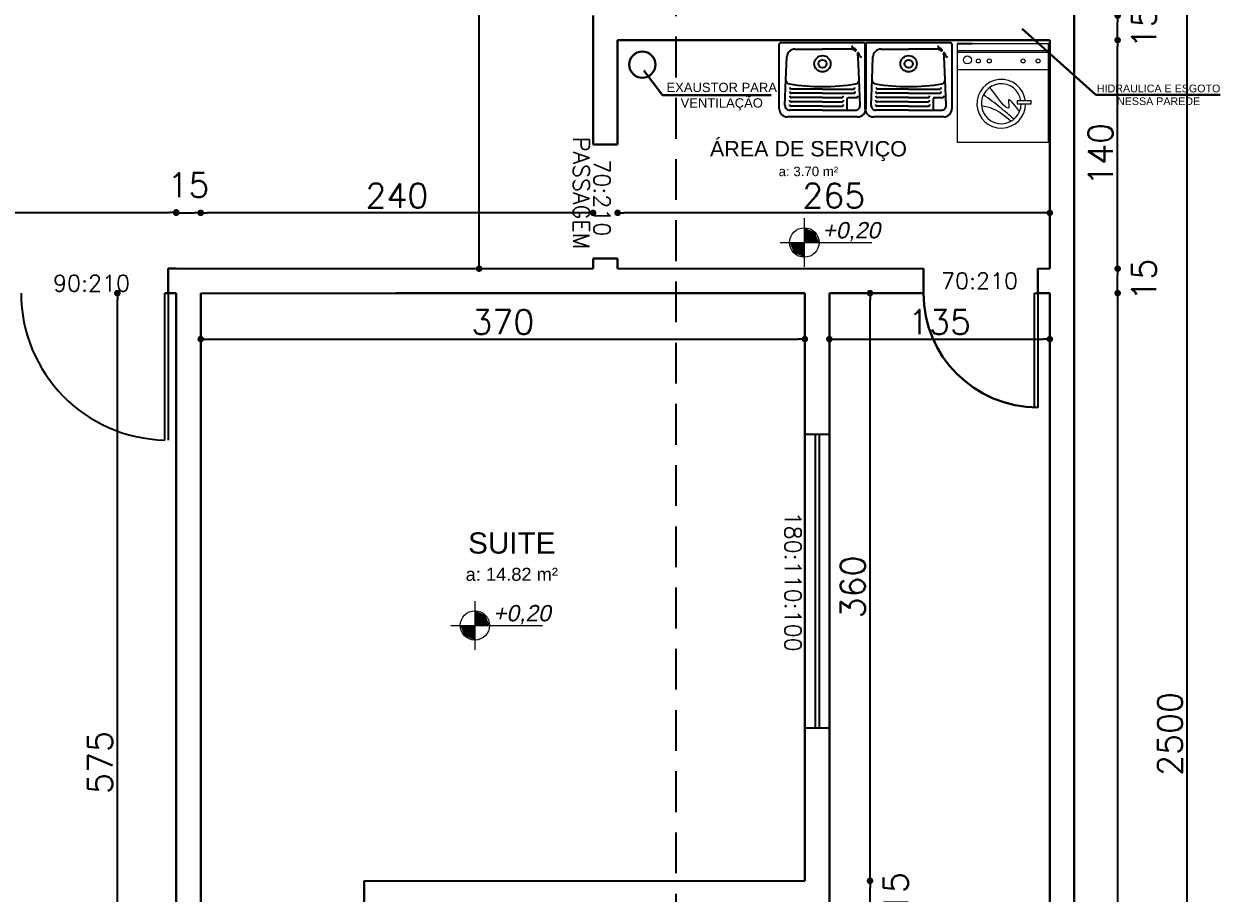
# Model space of a CAD drawing. Header units: millimetres. Extents: x 3314 to 3538, y 1235 to 1314.
# Drawn here: x 3321.44 to 3328.77, y 1292.21 to 1297.54 of the extents above; entities that cross this region are included whole.
import ezdxf

# ---------------------------------------------------------------- set-up
doc = ezdxf.new("R2010")
doc.units = ezdxf.units.MM
doc.linetypes.add('RAYITAS', pattern=[0.375, 0.25, -0.125])
for name, color, linetype in [('04', 4, 'Continuous'), ('05', 5, 'Continuous'), ('Layout-int', 1, 'Continuous'), ('Portas e Janelas', 3, 'Continuous'), ('TextoÁreas', 2, 'Continuous')]:
    doc.layers.add(name, color=color, linetype=linetype)
doc.layers.add('ALVENARIA', color=7, linetype='Continuous', lineweight=30)
doc.layers.add('LAYOUT', color=8, linetype='Continuous', lineweight=13)
doc.styles.add('ROMANS', font='romans.shx')
doc.styles.add('STYLE1', font='Romans.shx')
doc.styles.add('Util2000', font='arial.ttf')
doc.dimstyles.new('1-100', dxfattribs={"dimtxt": 0.15, "dimasz": 0.04, "dimexe": 0.05, "dimexo": 0.1, "dimgap": 0.03, "dimtad": 1, "dimdec": 0, "dimlfac": 100, "dimzin": 5, "dimdsep": 46, "dimtxsty": 'ROMANS', "dimblk": 'DOT', "dimcen": 0, "dimse1": 1, "dimse2": 1, "dimclrd": 1, "dimclre": 1, "dimclrt": 2, "dimadec": 0, "dimazin": 0, "dimtfac": 1, "dimtdec": 0, "dimtofl": 0, "dimtmove": 2, "dimatfit": 3, "dimfxl": 0.04, "dimtolj": 1, "dimtzin": 1, "dimarcsym": 0})

# ---------------------------------------------------------------- blocks, each defined once
blk = doc.blocks.new('_Dot')
at = {"color": 0, "linetype": 'ByBlock', "lineweight": -2}
blk.add_line((-0.5, 0), (-1, 0), dxfattribs=at)
at = {"color": 0, "linetype": 'ByBlock', "const_width": 0.5}
blk.add_lwpolyline([(-0.25, 0, 1), (0.25, 0, 1)], format="xyb", close=True, dxfattribs=at)
blk = doc.blocks.new('*D115')
at = {"layer": 'ALVENARIA', "color": 1, "lineweight": -2, "transparency": 16777216}
blk.add_line((3328.5687, 1280.7299), (3328.5687, 1305.6499), dxfattribs=at)
at = {"layer": 'Defpoints', "color": 0, "transparency": 16777216}
for p in [(3327.8777, 1305.6899), (3328.5687, 1305.6899), (3327.8777, 1280.6899)]:
    blk.add_point(p, dxfattribs=at)
at = {"layer": 'ALVENARIA', "color": 1, "lineweight": -2, "transparency": 16777216, "xscale": 0.04, "yscale": 0.04, "zscale": 0.04}
for p, rotation in [((3328.5687, 1305.6899), 90), ((3328.5687, 1280.6899), 270)]:
    blk.add_blockref('_Dot', p, dxfattribs=dict(at, rotation=rotation))
at = {"layer": 'ALVENARIA', "color": 2, "transparency": 16777216, "insert": (3328.4637, 1293.1899), "char_height": 0.15, "attachment_point": 5, "rotation": 90, "style": 'ROMANS'}
blk.add_mtext('\\A1;2500', dxfattribs=at)
blk = doc.blocks.new('*D89')
at = {"layer": 'ALVENARIA', "color": 1, "lineweight": -2, "transparency": 16777216}
blk.add_line((3324.8911, 1296.3817), (3322.5677, 1296.3817), dxfattribs=at)
at = {"layer": 'Defpoints', "color": 0, "transparency": 16777216}
for p in [(3322.5277, 1296.3817), (3324.9311, 1296.0399), (3322.5277, 1295.8899)]:
    blk.add_point(p, dxfattribs=at)
at = {"layer": 'ALVENARIA', "color": 1, "lineweight": -2, "transparency": 16777216, "xscale": 0.04, "yscale": 0.04, "zscale": 0.04, "rotation": 180}
blk.add_blockref('_Dot', (3322.5277, 1296.3817), dxfattribs=at)
at = {"layer": 'ALVENARIA', "color": 1, "lineweight": -2, "transparency": 16777216, "xscale": 0.04, "yscale": 0.04, "zscale": 0.04}
blk.add_blockref('_Dot', (3324.9311, 1296.3817), dxfattribs=at)
at = {"layer": 'ALVENARIA', "color": 2, "transparency": 16777216, "insert": (3323.7294, 1296.4867), "char_height": 0.15, "attachment_point": 5, "style": 'ROMANS'}
blk.add_mtext('\\A1;240', dxfattribs=at)
blk = doc.blocks.new('*D91')
at = {"layer": '04', "color": 1, "lineweight": -2, "transparency": 16777216}
blk.add_line((3318.9677, 1296.3848), (3322.3377, 1296.3848), dxfattribs=at)
at = {"layer": 'Defpoints', "color": 0, "transparency": 16777216}
for p in [(3322.3777, 1296.3848), (3322.3777, 1296.0399), (3318.9277, 1295.8899)]:
    blk.add_point(p, dxfattribs=at)
at = {"layer": '04', "color": 1, "lineweight": -2, "transparency": 16777216, "xscale": 0.04, "yscale": 0.04, "zscale": 0.04, "rotation": 180}
blk.add_blockref('_Dot', (3318.9277, 1296.3848), dxfattribs=at)
at = {"layer": '04', "color": 1, "lineweight": -2, "transparency": 16777216, "xscale": 0.04, "yscale": 0.04, "zscale": 0.04}
blk.add_blockref('_Dot', (3322.3777, 1296.3848), dxfattribs=at)
at = {"layer": '04', "color": 2, "transparency": 16777216, "insert": (3320.6527, 1296.4898), "char_height": 0.15, "attachment_point": 5, "style": 'ROMANS'}
blk.add_mtext('\\A1;345', dxfattribs=at)
blk = doc.blocks.new('*D102')
at = {"layer": 'ALVENARIA', "color": 1, "lineweight": -2, "transparency": 16777216}
blk.add_line((3328.1434, 1297.4799), (3328.1434, 1297.5499), dxfattribs=at)
at = {"layer": 'Defpoints', "color": 0, "transparency": 16777216}
for p in [(3327.7277, 1297.5899), (3328.1434, 1297.5899), (3327.7277, 1297.4399)]:
    blk.add_point(p, dxfattribs=at)
at = {"layer": 'ALVENARIA', "color": 1, "lineweight": -2, "transparency": 16777216, "xscale": 0.04, "yscale": 0.04, "zscale": 0.04}
for p, rotation in [((3328.1434, 1297.5899), 90), ((3328.1434, 1297.4399), 270)]:
    blk.add_blockref('_Dot', p, dxfattribs=dict(at, rotation=rotation))
at = {"layer": 'ALVENARIA', "color": 2, "transparency": 16777216, "insert": (3328.3046, 1297.5179), "char_height": 0.15, "attachment_point": 5, "rotation": 90, "style": 'ROMANS'}
blk.add_mtext('\\A1;15', dxfattribs=at)
blk = doc.blocks.new('*D111')
at = {"layer": 'ALVENARIA', "color": 1, "lineweight": -2, "transparency": 16777216}
blk.add_line((3326.6268, 1292.1799), (3326.6268, 1292.2499), dxfattribs=at)
at = {"layer": 'Defpoints', "color": 0, "transparency": 16777216}
for p in [(3326.1099, 1292.2899), (3326.6268, 1292.2899), (3326.1099, 1292.1399)]:
    blk.add_point(p, dxfattribs=at)
at = {"layer": 'ALVENARIA', "color": 1, "lineweight": -2, "transparency": 16777216, "xscale": 0.04, "yscale": 0.04, "zscale": 0.04}
for p, rotation in [((3326.6268, 1292.2899), 90), ((3326.6268, 1292.1399), 270)]:
    blk.add_blockref('_Dot', p, dxfattribs=dict(at, rotation=rotation))
at = {"layer": 'ALVENARIA', "color": 2, "transparency": 16777216, "insert": (3326.7844, 1292.2149), "char_height": 0.15, "attachment_point": 5, "rotation": 90, "style": 'ROMANS'}
blk.add_mtext('\\A1;15', dxfattribs=at)
blk = doc.blocks.new('*D112')
at = {"layer": 'ALVENARIA', "color": 1, "lineweight": -2, "transparency": 16777216}
blk.add_line((3326.6268, 1292.3299), (3326.6268, 1295.8499), dxfattribs=at)
at = {"layer": 'Defpoints', "color": 0, "transparency": 16777216}
for p in [(3326.1099, 1295.8899), (3326.6268, 1295.8899), (3326.1099, 1292.2899)]:
    blk.add_point(p, dxfattribs=at)
at = {"layer": 'ALVENARIA', "color": 1, "lineweight": -2, "transparency": 16777216, "xscale": 0.04, "yscale": 0.04, "zscale": 0.04}
for p, rotation in [((3326.6268, 1295.8899), 90), ((3326.6268, 1292.2899), 270)]:
    blk.add_blockref('_Dot', p, dxfattribs=dict(at, rotation=rotation))
at = {"layer": 'ALVENARIA', "color": 2, "transparency": 16777216, "insert": (3326.5218, 1294.0899), "char_height": 0.15, "attachment_point": 5, "rotation": 90, "style": 'ROMANS'}
blk.add_mtext('\\A1;360', dxfattribs=at)
blk = doc.blocks.new('*D135')
at = {"layer": 'ALVENARIA', "color": 1, "lineweight": -2, "transparency": 16777216}
blk.add_line((3322.4177, 1296.3821), (3322.4877, 1296.3821), dxfattribs=at)
at = {"layer": 'Defpoints', "color": 0, "transparency": 16777216}
for p in [(3322.5277, 1296.3821), (3322.3777, 1295.8899), (3322.5277, 1295.8899)]:
    blk.add_point(p, dxfattribs=at)
at = {"layer": 'ALVENARIA', "color": 1, "lineweight": -2, "transparency": 16777216, "xscale": 0.04, "yscale": 0.04, "zscale": 0.04, "rotation": 180}
blk.add_blockref('_Dot', (3322.3777, 1296.3821), dxfattribs=at)
at = {"layer": 'ALVENARIA', "color": 1, "lineweight": -2, "transparency": 16777216, "xscale": 0.04, "yscale": 0.04, "zscale": 0.04}
blk.add_blockref('_Dot', (3322.5277, 1296.3821), dxfattribs=at)
at = {"layer": 'ALVENARIA', "color": 2, "transparency": 16777216, "insert": (3322.4527, 1296.5521), "char_height": 0.15, "attachment_point": 5, "style": 'ROMANS'}
blk.add_mtext('\\A1;15', dxfattribs=at)
blk = doc.blocks.new('*D103')
at = {"layer": 'ALVENARIA', "color": 1, "lineweight": -2, "transparency": 16777216}
blk.add_line((3328.1434, 1295.9299), (3328.1434, 1295.9999), dxfattribs=at)
at = {"layer": 'Defpoints', "color": 0, "transparency": 16777216}
for p in [(3327.7277, 1296.0399), (3328.1434, 1296.0399), (3327.7277, 1295.8899)]:
    blk.add_point(p, dxfattribs=at)
at = {"layer": 'ALVENARIA', "color": 1, "lineweight": -2, "transparency": 16777216, "xscale": 0.04, "yscale": 0.04, "zscale": 0.04}
for p, rotation in [((3328.1434, 1296.0399), 90), ((3328.1434, 1295.8899), 270)]:
    blk.add_blockref('_Dot', p, dxfattribs=dict(at, rotation=rotation))
at = {"layer": 'ALVENARIA', "color": 2, "transparency": 16777216, "insert": (3328.3046, 1295.9721), "char_height": 0.15, "attachment_point": 5, "rotation": 90, "style": 'ROMANS'}
blk.add_mtext('\\A1;15', dxfattribs=at)
blk = doc.blocks.new('*D104')
at = {"layer": 'ALVENARIA', "color": 1, "lineweight": -2, "transparency": 16777216}
blk.add_line((3328.1434, 1296.0799), (3328.1434, 1297.3999), dxfattribs=at)
at = {"layer": 'Defpoints', "color": 0, "transparency": 16777216}
for p in [(3327.7277, 1297.4399), (3328.1434, 1297.4399), (3327.7277, 1296.0399)]:
    blk.add_point(p, dxfattribs=at)
at = {"layer": 'ALVENARIA', "color": 1, "lineweight": -2, "transparency": 16777216, "xscale": 0.04, "yscale": 0.04, "zscale": 0.04}
for p, rotation in [((3328.1434, 1297.4399), 90), ((3328.1434, 1296.0399), 270)]:
    blk.add_blockref('_Dot', p, dxfattribs=dict(at, rotation=rotation))
at = {"layer": 'ALVENARIA', "color": 2, "transparency": 16777216, "insert": (3328.0384, 1296.7399), "char_height": 0.15, "attachment_point": 5, "rotation": 90, "style": 'ROMANS'}
blk.add_mtext('\\A1;140', dxfattribs=at)
blk = doc.blocks.new('*D105')
at = {"layer": 'ALVENARIA', "color": 1, "lineweight": -2, "transparency": 16777216}
blk.add_line((3327.6877, 1296.3817), (3325.1211, 1296.3817), dxfattribs=at)
at = {"layer": 'Defpoints', "color": 0, "transparency": 16777216}
for p in [(3327.7277, 1297.4399), (3325.0811, 1296.3817), (3325.0811, 1296.0399)]:
    blk.add_point(p, dxfattribs=at)
at = {"layer": 'ALVENARIA', "color": 1, "lineweight": -2, "transparency": 16777216, "xscale": 0.04, "yscale": 0.04, "zscale": 0.04, "rotation": 180}
blk.add_blockref('_Dot', (3325.0811, 1296.3817), dxfattribs=at)
at = {"layer": 'ALVENARIA', "color": 1, "lineweight": -2, "transparency": 16777216, "xscale": 0.04, "yscale": 0.04, "zscale": 0.04}
blk.add_blockref('_Dot', (3327.7277, 1296.3817), dxfattribs=at)
at = {"layer": 'ALVENARIA', "color": 2, "transparency": 16777216, "insert": (3326.4044, 1296.4867), "char_height": 0.15, "attachment_point": 5, "style": 'ROMANS'}
blk.add_mtext('\\A1;265', dxfattribs=at)
blk = doc.blocks.new('*D136')
at = {"layer": 'ALVENARIA', "color": 1, "lineweight": -2, "transparency": 16777216}
blk.add_line((3322.5677, 1295.6082), (3326.1877, 1295.6082), dxfattribs=at)
at = {"layer": 'Defpoints', "color": 0, "transparency": 16777216}
for p in [(3322.5277, 1295.8899), (3326.2277, 1295.8899), (3326.2277, 1295.6082)]:
    blk.add_point(p, dxfattribs=at)
at = {"layer": 'ALVENARIA', "color": 1, "lineweight": -2, "transparency": 16777216, "xscale": 0.04, "yscale": 0.04, "zscale": 0.04, "rotation": 180}
blk.add_blockref('_Dot', (3322.5277, 1295.6082), dxfattribs=at)
at = {"layer": 'ALVENARIA', "color": 1, "lineweight": -2, "transparency": 16777216, "xscale": 0.04, "yscale": 0.04, "zscale": 0.04}
blk.add_blockref('_Dot', (3326.2277, 1295.6082), dxfattribs=at)
at = {"layer": 'ALVENARIA', "color": 2, "transparency": 16777216, "insert": (3324.3777, 1295.7132), "char_height": 0.15, "attachment_point": 5, "style": 'ROMANS'}
blk.add_mtext('\\A1;370', dxfattribs=at)
blk = doc.blocks.new('*D113')
at = {"layer": 'ALVENARIA', "color": 1, "lineweight": -2, "transparency": 16777216}
blk.add_line((3326.4177, 1295.6082), (3327.6877, 1295.6082), dxfattribs=at)
at = {"layer": 'Defpoints', "color": 0, "transparency": 16777216}
for p in [(3326.3777, 1295.8899), (3327.7277, 1295.8899), (3327.7277, 1295.6082)]:
    blk.add_point(p, dxfattribs=at)
at = {"layer": 'ALVENARIA', "color": 1, "lineweight": -2, "transparency": 16777216, "xscale": 0.04, "yscale": 0.04, "zscale": 0.04, "rotation": 180}
blk.add_blockref('_Dot', (3326.3777, 1295.6082), dxfattribs=at)
at = {"layer": 'ALVENARIA', "color": 1, "lineweight": -2, "transparency": 16777216, "xscale": 0.04, "yscale": 0.04, "zscale": 0.04}
blk.add_blockref('_Dot', (3327.7277, 1295.6082), dxfattribs=at)
at = {"layer": 'ALVENARIA', "color": 2, "transparency": 16777216, "insert": (3327.0527, 1295.7132), "char_height": 0.15, "attachment_point": 5, "style": 'ROMANS'}
blk.add_mtext('\\A1;135', dxfattribs=at)
blk = doc.blocks.new('Cotap')
for p, q in [((0, 148.4), (0, -148.4)), ((-148.4, 0), (414, 0))]:
    blk.add_line(p, q)
blk.add_circle((0, 0), 90)
at = {"layer": 'Layout-int', "color": 0}
for points in [[(0, 0), (0, 90), (90, 0), (63.6, 63.6)], [(0, 0), (-90, 0), (0, -90), (-63.6, -63.6)]]:
    blk.add_solid(points, dxfattribs=at)
at = {"style": 'Util2000', "oblique": 12, "flags": 8}
blk.add_attdef('COTA', (111.6, 25.2), '', height=100, dxfattribs=at)
blk = doc.blocks.new('*D137')
at = {"layer": 'ALVENARIA', "color": 1, "lineweight": -2, "transparency": 16777216}
blk.add_line((3328.1434, 1295.8499), (3328.1434, 1280.8799), dxfattribs=at)
at = {"layer": 'Defpoints', "color": 0, "transparency": 16777216}
for p in [(3327.7277, 1295.8899), (3327.7277, 1280.8399), (3328.1434, 1280.8399)]:
    blk.add_point(p, dxfattribs=at)
at = {"layer": 'ALVENARIA', "color": 1, "lineweight": -2, "transparency": 16777216, "xscale": 0.04, "yscale": 0.04, "zscale": 0.04}
for p, rotation in [((3328.1434, 1295.8899), 90), ((3328.1434, 1280.8399), 270)]:
    blk.add_blockref('_Dot', p, dxfattribs=dict(at, rotation=rotation))
at = {"layer": 'ALVENARIA', "color": 2, "transparency": 16777216, "insert": (3328.0384, 1288.3649), "char_height": 0.15, "attachment_point": 5, "rotation": 90, "style": 'ROMANS'}
blk.add_mtext('\\A1;1505', dxfattribs=at)
blk = doc.blocks.new('*D203')
at = {"layer": 'ALVENARIA', "color": 1, "lineweight": -2, "transparency": 16777216}
blk.add_line((3322.017, 1290.1799), (3322.017, 1295.8499), dxfattribs=at)
at = {"layer": 'Defpoints', "color": 0, "transparency": 16777216}
for p in [(3322.017, 1295.8899), (3322.3777, 1295.8899), (3322.3777, 1290.1399)]:
    blk.add_point(p, dxfattribs=at)
at = {"layer": 'ALVENARIA', "color": 1, "lineweight": -2, "transparency": 16777216, "xscale": 0.04, "yscale": 0.04, "zscale": 0.04}
for p, rotation in [((3322.017, 1295.8899), 90), ((3322.017, 1290.1399), 270)]:
    blk.add_blockref('_Dot', p, dxfattribs=dict(at, rotation=rotation))
at = {"layer": 'ALVENARIA', "color": 2, "transparency": 16777216, "insert": (3321.912, 1293.0149), "char_height": 0.15, "attachment_point": 5, "rotation": 90, "style": 'ROMANS'}
blk.add_mtext('\\A1;575', dxfattribs=at)
blk = doc.blocks.new('*D204')
at = {"layer": 'ALVENARIA', "color": 1, "lineweight": -2, "transparency": 16777216}
blk.add_line((3324.2328, 1296.0799), (3324.2328, 1300.4499), dxfattribs=at)
at = {"layer": 'Defpoints', "color": 0, "transparency": 16777216}
for p in [(3324.2328, 1300.4899), (3324.9311, 1300.4899), (3322.442, 1296.0399)]:
    blk.add_point(p, dxfattribs=at)
at = {"layer": 'ALVENARIA', "color": 1, "lineweight": -2, "transparency": 16777216, "xscale": 0.04, "yscale": 0.04, "zscale": 0.04}
for p, rotation in [((3324.2328, 1300.4899), 90), ((3324.2328, 1296.0399), 270)]:
    blk.add_blockref('_Dot', p, dxfattribs=dict(at, rotation=rotation))
at = {"layer": 'ALVENARIA', "color": 2, "transparency": 16777216, "insert": (3324.1278, 1298.2649), "char_height": 0.15, "attachment_point": 5, "rotation": 90, "style": 'ROMANS'}
blk.add_mtext('\\A1;445', dxfattribs=at)

msp = doc.modelspace()

# ---------------------------------------------------------------- linework, layer by layer
for p, q in [((3327.2527, 1297.4178), (3327.1612, 1297.4178)), ((3322.3777, 1296.0399), (3324.9311, 1296.0399)), ((3325.0811, 1296.0399), (3326.9538, 1296.0399)), ((3327.6538, 1296.0399), (3327.7277, 1296.0399)), ((3322.5277, 1295.8899), (3323.7277, 1295.8899)), ((3323.5277, 1292.2899), (3326.2277, 1292.2899))]:
    msp.add_line(p, q)
at = {"flags": 128}
msp.add_lwpolyline([(3326.3157, 1293.225), (3326.2898, 1293.225)], dxfattribs=at)
at = {"color": 2}
msp.add_arc((3322.3279, 1295.8901), 0.9004, 180.01139, 268.69949, dxfattribs=at)
at = {"layer": '04', "linetype": 'RAYITAS'}
msp.add_line((3325.4388, 1279.9611), (3325.4388, 1306.513), dxfattribs=at)
at = {"layer": '05'}
for p, q in [((3326.0707, 1297.0199), (3326.0707, 1297.4149)), ((3326.0807, 1297.4249), (3326.5907, 1297.4249)), ((3326.598, 1297.0199), (3326.598, 1297.4149)), ((3326.6007, 1297.4149), (3326.6007, 1297.0199)), ((3326.608, 1297.4249), (3327.118, 1297.4249)), ((3327.128, 1297.4149), (3327.128, 1297.0199)), ((3326.1118, 1297.1968), (3326.1172, 1297.3368)), ((3326.1672, 1297.3849), (3326.3357, 1297.3849)), ((3326.5041, 1297.3849), (3326.3357, 1297.3849)), ((3326.5595, 1297.1968), (3326.5541, 1297.3368)), ((3326.6391, 1297.1968), (3326.6445, 1297.3368)), ((3326.6945, 1297.3849), (3326.863, 1297.3849)), ((3327.0314, 1297.3849), (3326.863, 1297.3849)), ((3327.0868, 1297.1968), (3327.0814, 1297.3368)), ((3326.1057, 1297.041), (3326.1118, 1297.1968)), ((3326.5656, 1297.041), (3326.5595, 1297.1968)), ((3326.6331, 1297.041), (3326.6391, 1297.1968)), ((3327.0929, 1297.041), (3327.0868, 1297.1968)), ((3326.3357, 1297.1399), (3326.146, 1297.1399)), ((3326.3357, 1297.1399), (3326.5253, 1297.1399)), ((3326.863, 1297.1399), (3326.6733, 1297.1399)), ((3326.863, 1297.1399), (3327.0526, 1297.1399)), ((3326.3357, 1297.0619), (3326.143, 1297.0619)), ((3326.3357, 1297.0879), (3326.144, 1297.0879)), ((3326.3357, 1297.1139), (3326.145, 1297.1139)), ((3326.3357, 1297.1139), (3326.5263, 1297.1139)), ((3326.3357, 1297.0879), (3326.4535, 1297.0879)), ((3326.3357, 1297.0619), (3326.4545, 1297.0619)), ((3326.4855, 1297.0779), (3326.4855, 1297.0199)), ((3326.4955, 1297.0879), (3326.5433, 1297.0879)), ((3326.863, 1297.0619), (3326.6703, 1297.0619)), ((3326.863, 1297.0879), (3326.6713, 1297.0879)), ((3326.863, 1297.1139), (3326.6723, 1297.1139)), ((3326.863, 1297.1139), (3327.0536, 1297.1139)), ((3326.863, 1297.0879), (3326.9808, 1297.0879)), ((3326.863, 1297.0619), (3326.9818, 1297.0619)), ((3327.0128, 1297.0779), (3327.0128, 1297.0199)), ((3327.0228, 1297.0879), (3327.0706, 1297.0879)), ((3326.3357, 1297.0099), (3326.1357, 1297.0099)), ((3326.3357, 1297.0359), (3326.142, 1297.0359)), ((3326.3357, 1297.0359), (3326.4555, 1297.0359)), ((3326.3357, 1297.0099), (3326.4955, 1297.0099)), ((3326.4955, 1297.0099), (3326.5356, 1297.0099)), ((3326.863, 1297.0099), (3326.663, 1297.0099)), ((3326.863, 1297.0359), (3326.6693, 1297.0359)), ((3326.863, 1297.0359), (3326.9828, 1297.0359)), ((3326.863, 1297.0099), (3327.0228, 1297.0099)), ((3327.0228, 1297.0099), (3327.0629, 1297.0099)), ((3326.5507, 1296.9699), (3326.1207, 1296.9699)), ((3327.078, 1296.9699), (3326.648, 1296.9699))]:
    msp.add_line(p, q, dxfattribs=at)
for centre, radius in [((3326.3357, 1297.2949), 0.05), ((3326.863, 1297.2949), 0.05), ((3326.3357, 1297.2949), 0.025), ((3326.863, 1297.2949), 0.025)]:
    msp.add_circle(centre, radius, dxfattribs=at)
for centre, radius, start, end in [((3326.0807, 1297.4149), 0.01, 90, 180), ((3326.5907, 1297.4149), 0.01, 0, 90), ((3326.608, 1297.4149), 0.01, 90, 180), ((3327.118, 1297.4149), 0.01, 0, 90), ((3326.1672, 1297.3349), 0.05, 90, 177.7757), ((3326.5041, 1297.3349), 0.05, 53.61972, 90), ((3326.5211, 1297.3976), 0.005, 90, 254.83204), ((3326.5041, 1297.3349), 0.06, 53.61972, 74.83204), ((3326.5367, 1297.3791), 0.005, 233.61972, 53.61972), ((3326.5539, 1297.3582), 0.005, 25.14351, 205.14351), ((3326.5041, 1297.3349), 0.05, 2.2243, 25.14351), ((3326.5041, 1297.3349), 0.06, 5.59964, 25.14351), ((3326.5688, 1297.3412), 0.005, 185.59964, 0), ((3326.6945, 1297.3349), 0.05, 90, 177.7757), ((3327.0314, 1297.3349), 0.05, 53.61972, 90), ((3327.0484, 1297.3976), 0.005, 90, 254.83204), ((3327.0314, 1297.3349), 0.06, 53.61972, 74.83204), ((3327.064, 1297.3791), 0.005, 233.61972, 53.61972), ((3327.0812, 1297.3582), 0.005, 25.14351, 205.14351), ((3327.0314, 1297.3349), 0.05, 2.2243, 25.14351), ((3327.0314, 1297.3349), 0.06, 5.59964, 25.14351), ((3327.0961, 1297.3412), 0.005, 185.59964, 0), ((3326.1368, 1297.1958), 0.025, 177.7757, 260.82574), ((3326.5345, 1297.1958), 0.025, 279.17426, 2.2243), ((3326.6641, 1297.1958), 0.025, 177.7757, 260.82574), ((3327.0618, 1297.1958), 0.025, 279.17426, 2.2243), ((3326.3357, 1298.4272), 1.2724, 260.82574, 279.17426), ((3326.145, 1297.1239), 0.01, 177.7757, 270), ((3326.146, 1297.1499), 0.01, 177.7757, 270), ((3326.5253, 1297.1499), 0.01, 270, 2.2243), ((3326.5263, 1297.1239), 0.01, 270, 2.2243), ((3326.863, 1298.4272), 1.2724, 260.82574, 279.17426), ((3326.6723, 1297.1239), 0.01, 177.7757, 270), ((3326.6733, 1297.1499), 0.01, 177.7757, 270), ((3327.0526, 1297.1499), 0.01, 270, 2.2243), ((3327.0536, 1297.1239), 0.01, 270, 2.2243), ((3326.142, 1297.0459), 0.01, 177.7757, 270), ((3326.143, 1297.0719), 0.01, 177.7757, 270), ((3326.144, 1297.0979), 0.01, 177.7757, 270), ((3326.4535, 1297.0979), 0.01, 270, 2.2243), ((3326.4545, 1297.0719), 0.01, 270, 2.2243), ((3326.4555, 1297.0459), 0.01, 270, 2.2243), ((3326.4955, 1297.0779), 0.01, 90, 180), ((3326.5433, 1297.0979), 0.01, 270, 2.2243), ((3326.6693, 1297.0459), 0.01, 177.7757, 270), ((3326.6703, 1297.0719), 0.01, 177.7757, 270), ((3326.6713, 1297.0979), 0.01, 177.7757, 270), ((3326.9808, 1297.0979), 0.01, 270, 2.2243), ((3326.9818, 1297.0719), 0.01, 270, 2.2243), ((3326.9828, 1297.0459), 0.01, 270, 2.2243), ((3327.0228, 1297.0779), 0.01, 90, 180), ((3327.0706, 1297.0979), 0.01, 270, 2.2243), ((3326.1207, 1297.0199), 0.05, 180, 270), ((3326.1357, 1297.0399), 0.03, 177.7757, 270), ((3326.4955, 1297.0199), 0.01, 180, 270), ((3326.5356, 1297.0399), 0.03, 270, 2.2243), ((3326.5507, 1297.0199), 0.05, 270, 0), ((3326.648, 1297.0199), 0.05, 180, 270), ((3326.663, 1297.0399), 0.03, 177.7757, 270), ((3327.0228, 1297.0199), 0.01, 180, 270), ((3327.0629, 1297.0399), 0.03, 270, 2.2243), ((3327.078, 1297.0199), 0.05, 270, 0)]:
    msp.add_arc(centre, radius, start, end, dxfattribs=at)
at = {"layer": 'ALVENARIA'}
for p, q in [((3327.8777, 1280.6899), (3327.8777, 1305.6899)), ((3324.9311, 1296.8014), (3324.9311, 1297.5899)), ((3327.5579, 1297.5082), (3328.0097, 1297.1047)), ((3325.0811, 1296.8014), (3325.0811, 1297.4399)), ((3327.7277, 1297.4399), (3325.0811, 1297.4399)), ((3327.7277, 1297.4399), (3327.7277, 1296.0399)), ((3325.2425, 1297.2538), (3325.3564, 1297.103)), ((3325.3564, 1297.103), (3326.0213, 1297.103)), ((3328.0097, 1297.1047), (3328.7707, 1297.1047)), ((3325.0811, 1296.8014), (3324.9311, 1296.8014)), ((3324.9311, 1296.0399), (3324.9311, 1296.1014)), ((3325.0811, 1296.1014), (3324.9311, 1296.1014)), ((3325.0811, 1296.0399), (3325.0811, 1296.1014)), ((3322.3274, 1296.0399), (3322.3777, 1296.0399)), ((3322.3274, 1295.8899), (3322.3274, 1296.0399)), ((3326.9538, 1295.8899), (3326.9538, 1296.0399)), ((3327.6538, 1295.8899), (3327.6538, 1296.0399)), ((3322.3074, 1295.8899), (3322.3777, 1295.8899)), ((3322.3777, 1290.6399), (3322.3777, 1295.8899)), ((3322.5277, 1295.8899), (3322.5277, 1290.7899)), ((3326.2277, 1295.8899), (3323.7277, 1295.8899)), ((3326.2277, 1292.2899), (3326.2277, 1295.8899)), ((3326.3777, 1295.8899), (3326.3777, 1293.225)), ((3326.9538, 1295.8899), (3326.3777, 1295.8899)), ((3327.7277, 1295.8899), (3327.6538, 1295.8899)), ((3327.7277, 1295.8899), (3327.7277, 1294.7399)), ((3327.7277, 1280.8399), (3327.7277, 1294.7399)), ((3326.3777, 1282.8399), (3326.3777, 1293.225)), ((3323.5277, 1292.0784), (3323.5277, 1292.2899))]:
    msp.add_line(p, q, dxfattribs=at)
msp.add_circle((3325.2323, 1297.2895), 0.0804, dxfattribs=at)
at = {"layer": 'ALVENARIA', "color": 2}
msp.add_arc((3327.6538, 1295.8899), 0.7, 180, 270, dxfattribs=at)
at = {"layer": 'LAYOUT', "lineweight": 9}
for p, q in [((3327.7202, 1297.4178), (3327.1612, 1297.4178)), ((3327.1612, 1297.4178), (3327.1612, 1296.8123)), ((3327.7202, 1296.8123), (3327.7202, 1297.4178)), ((3327.7202, 1297.3732), (3327.1612, 1297.3732)), ((3327.7202, 1297.3642), (3327.1612, 1297.3642)), ((3327.7171, 1297.2573), (3327.162, 1297.2573)), ((3327.528, 1297.0682), (3327.528, 1297.0499)), ((3327.6134, 1297.0682), (3327.528, 1297.0682)), ((3327.528, 1297.0499), (3327.6134, 1297.0499)), ((3327.6134, 1297.0499), (3327.6134, 1297.0682)), ((3327.7202, 1296.8123), (3327.1612, 1296.8123))]:
    msp.add_line(p, q, dxfattribs=at)
for centre, radius in [((3327.223, 1297.3183), 0.0244), ((3327.2901, 1297.3122), 0.0122), ((3327.3572, 1297.3122), 0.0122), ((3327.5646, 1297.3122), 0.0122), ((3327.6561, 1297.3122), 0.0122)]:
    msp.add_circle(centre, radius, dxfattribs=at)
for radius, start, end in [(0.149, 7.05588, 359.99997), (0.122, 8.6269, 359.99996)]:
    msp.add_arc((3327.4304, 1297.0499), radius, start, end, dxfattribs=at)
for points, knots in [([(3327.5428, 1297.0024), (3327.5076, 1297.0493), (3327.4652, 1297.104), (3327.491, 1296.974), (3327.4243, 1297.0628), (3327.3614, 1297.1505)], [6.932558, 6.932558, 6.932558, 6.932558, 117.607549, 148.032518, 340.616909, 340.616909, 340.616909, 340.616909]), ([(3327.5072, 1296.9552), (3327.4798, 1296.9795), (3327.4202, 1297.0322), (3327.3562, 1297.0794), (3327.3213, 1297.1044)], [6.521024, 6.521024, 6.521024, 6.521024, 128.644072, 271.897185, 271.897185, 271.897185, 271.897185]), ([(3327.4905, 1296.9422), (3327.4559, 1296.9717), (3327.4016, 1297.0181), (3327.3346, 1297.0325), (3327.3093, 1297.0356)], [0, 0, 0, 0, 147.260542, 231.708717, 231.708717, 231.708717, 231.708717])]:
    msp.add_open_spline(points, degree=3, knots=knots, dxfattribs=at)
at = {"layer": 'Portas e Janelas'}
for p, q in [((3322.3074, 1294.9901), (3322.3074, 1295.8899)), ((3322.3074, 1295.8899), (3322.3274, 1295.8899)), ((3322.3274, 1295.8899), (3322.3274, 1294.9899)), ((3327.6338, 1295.8899), (3327.6538, 1295.8899)), ((3327.6338, 1295.1899), (3327.6338, 1295.8899)), ((3327.6538, 1295.8899), (3327.6538, 1295.1899)), ((3327.6538, 1295.1899), (3327.6338, 1295.1899)), ((3326.3777, 1295.025), (3326.2277, 1295.025)), ((3326.3777, 1293.225), (3326.2277, 1293.225))]:
    msp.add_line(p, q, dxfattribs=at)
at = {"layer": 'Portas e Janelas', "color": 2}
for points in [[(3326.2898, 1295.025), (3326.2898, 1293.225)], [(3326.3157, 1295.025), (3326.3157, 1293.225)]]:
    msp.add_lwpolyline(points, dxfattribs=at)

# ---------------------------------------------------------------- block references
at = {"layer": 'LAYOUT', "color": 1, "xscale": 0.001, "yscale": 0.001, "zscale": 0.001}
for p in [(3326.2244, 1296.2002), (3324.2069, 1293.8543)]:
    msp.add_blockref('Cotap', p, dxfattribs=at).add_auto_attribs({'COTA': '+0,20'})

# ---------------------------------------------------------------- texts
at = {"layer": 'Portas e Janelas', "color": 2, "linetype": 'Continuous', "ltscale": 0.25, "style": 'STYLE1'}
for s, p in [('PASSAGEM', (3324.8094, 1296.8475)), ('70:210', (3324.9356, 1296.7098)), ('180:110:100', (3326.1052, 1294.5513))]:
    msp.add_text(s, height=0.1, rotation=270, dxfattribs=at).set_placement(p)
for s, p in [('90:210', (3321.6233, 1295.9009)), ('70:210', (3327.0621, 1295.9153))]:
    msp.add_text(s, height=0.1, dxfattribs=at).set_placement(p)
at = {"layer": 'TextoÁreas', "attachment_point": 5, "style": 'Util2000'}
for s, insert, char_height in [('EXAUSTOR PARA\\PVENTILAÇÃO', (3325.7186, 1297.0939), 0.056956), ('HIDRAULICA E ESGOTO\\PNESSA PAREDE', (3328.3943, 1297.1044), 0.046833), ('ÁREA DE SERVIÇO\\P{\\H0.61538x;a: 3.70 m²}', (3326.2496, 1296.7136), 0.094191), ('SUITE\\P{\\H0.61538x;a: 14.82 m²}', (3324.4328, 1294.2755), 0.13)]:
    msp.add_mtext(s, dxfattribs=dict(at, insert=insert, char_height=char_height))

# ---------------------------------------------------------------- dimensions: what is measured, and where the dimension line sits
at = {"layer": '04'}
dim = msp.add_linear_dim(base=(3322.3777, 1296.3848), p1=(3318.9277, 1295.8899), p2=(3322.3777, 1296.0399), angle=180, dimstyle='1-100', dxfattribs=at)
dim.commit()
dim.dimension.update_dxf_attribs({"geometry": '*D91', "text_midpoint": (3320.6527, 1296.4898)})
at = {"layer": 'ALVENARIA'}
for base, p1, p2, angle, picture, middle in [((3328.5687, 1305.6899), (3327.8777, 1280.6899), (3327.8777, 1305.6899), 90, '*D115', (3328.4637, 1293.1899)), ((3324.2328, 1300.4899), (3322.442, 1296.0399), (3324.9311, 1300.4899), 90, '*D204', (3324.1278, 1298.2649)), ((3325.0811, 1296.3817), (3327.7277, 1297.4399), (3325.0811, 1296.0399), 180, '*D105', (3326.4044, 1296.4867)), ((3328.1434, 1297.4399), (3327.7277, 1296.0399), (3327.7277, 1297.4399), 270, '*D104', (3328.0384, 1296.7399)), ((3322.5277, 1296.3817), (3324.9311, 1296.0399), (3322.5277, 1295.8899), 180, '*D89', (3323.7294, 1296.4867)), ((3322.017, 1295.8899), (3322.3777, 1290.1399), (3322.3777, 1295.8899), 90, '*D203', (3321.912, 1293.0149)), ((3326.6268, 1295.8899), (3326.1099, 1292.2899), (3326.1099, 1295.8899), 90, '*D112', (3326.5218, 1294.0899)), ((3328.1434, 1280.8399), (3327.7277, 1295.8899), (3327.7277, 1280.8399), 90, '*D137', (3328.0384, 1288.3649))]:
    dim = msp.add_linear_dim(base=base, p1=p1, p2=p2, angle=angle, dimstyle='1-100', override={"dimfxlon": 1}, dxfattribs=at)
    dim.commit()
    dim.dimension.update_dxf_attribs({"geometry": picture, "text_midpoint": middle})
for base, p1, p2, angle, picture, middle in [((3328.1434, 1297.5899), (3327.7277, 1297.4399), (3327.7277, 1297.5899), 270, '*D102', (3328.3046, 1297.5179)), ((3328.1434, 1296.0399), (3327.7277, 1295.8899), (3327.7277, 1296.0399), 270, '*D103', (3328.3046, 1295.9721)), ((3326.6268, 1292.2899), (3326.1099, 1292.1399), (3326.1099, 1292.2899), 90, '*D111', (3326.7844, 1292.2149))]:
    dim = msp.add_linear_dim(base=base, p1=p1, p2=p2, angle=angle, dimstyle='1-100', override={"dimfxlon": 1}, dxfattribs=at)
    dim.commit()
    dim.dimension.update_dxf_attribs({"geometry": picture, "text_midpoint": middle, "dimtype": 160})
for base, p1, p2, picture, middle in [((3322.5277, 1296.3821), (3322.3777, 1295.8899), (3322.5277, 1295.8899), '*D135', (3322.4527, 1296.5521)), ((3326.2277, 1295.6082), (3322.5277, 1295.8899), (3326.2277, 1295.8899), '*D136', (3324.3777, 1295.7132)), ((3327.7277, 1295.6082), (3326.3777, 1295.8899), (3327.7277, 1295.8899), '*D113', (3327.0527, 1295.7132))]:
    dim = msp.add_linear_dim(base=base, p1=p1, p2=p2, dimstyle='1-100', override={"dimfxlon": 1}, dxfattribs=at)
    dim.commit()
    dim.dimension.update_dxf_attribs({"geometry": picture, "text_midpoint": middle})

doc.saveas('drawing.dxf')
